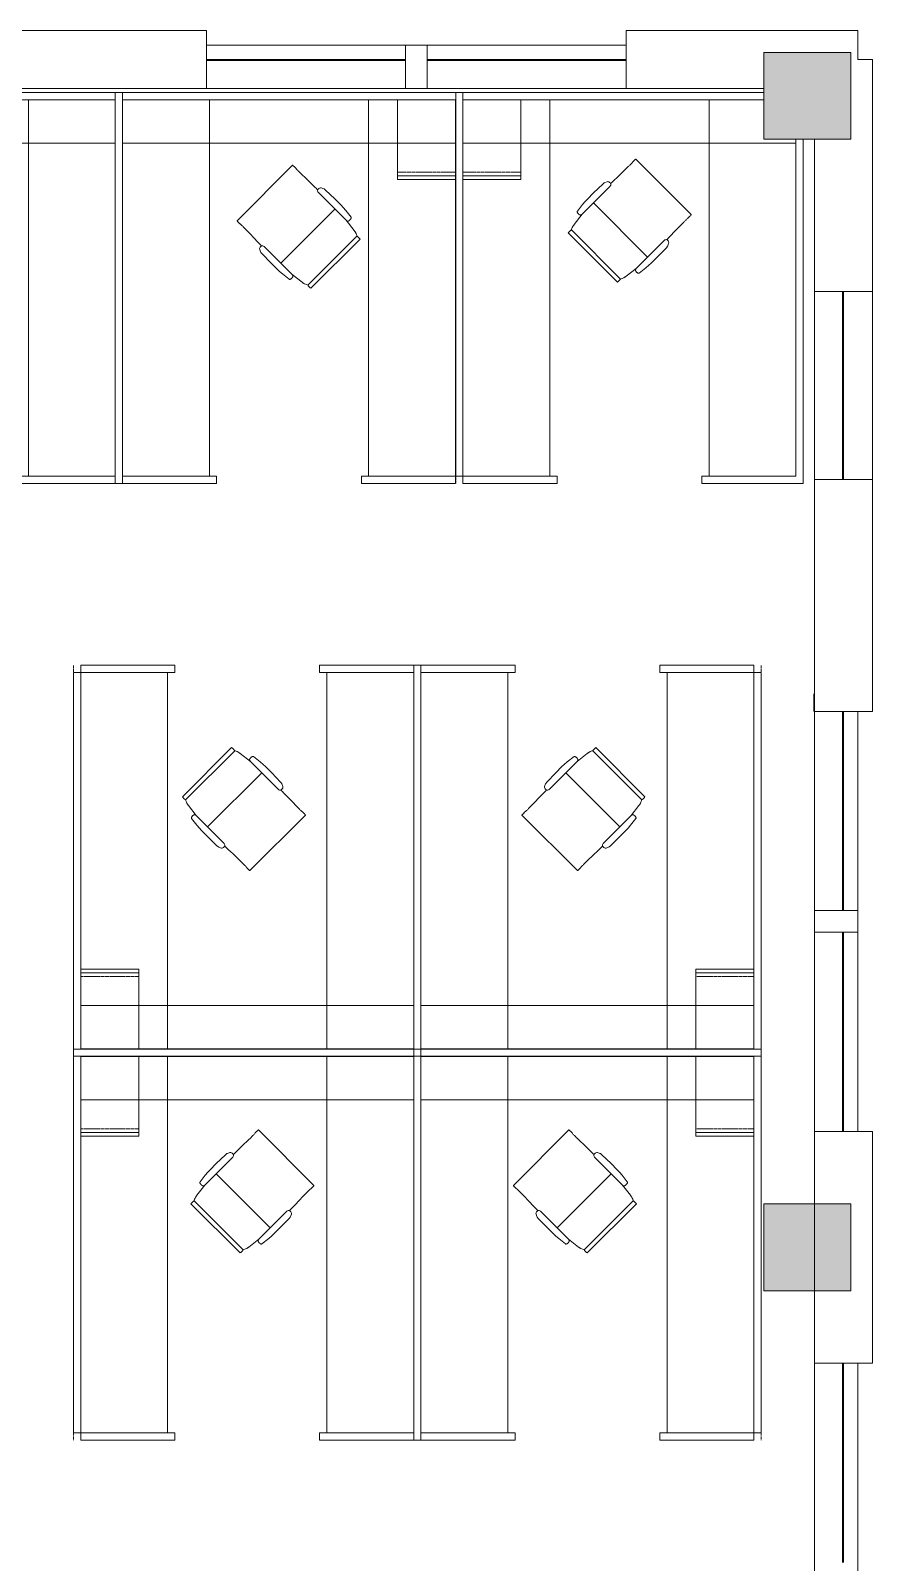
# Model space of a CAD drawing. Header units: inches. Extents: x 0 to 2535, y 0 to 2052.
# Drawn here: x 2294.4 to 2527, y 1628.5 to 2051.5 of the extents above; entities that cross this region are included whole.
import ezdxf

# ---------------------------------------------------------------- set-up
doc = ezdxf.new("R2010")
doc.units = ezdxf.units.IN
doc.header["$MEASUREMENT"] = 0
doc.linetypes.add('DASH 1_32_', pattern=[0.0625, 0.03125, -0.03125])
doc.linetypes.add('Dash 1_8_', pattern=[0.25, 0.125, -0.125])
for name, color, linetype, lineweight in [('_700_INTERIORS', 7, 'Continuous', 9), ('A-DETL', 90, 'Continuous', 9), ('B-CL', 7, 'Continuous', 9), ('CORE', 7, 'Continuous', 9), ('I-FURN', 30, 'Continuous', 9), ('S-COLS', 52, 'Continuous', 13), ('Victor Bldg - 7th Floor_LINK_dwg', 8, 'Continuous', 9), ('WINDOWS', 7, 'Continuous', 9)]:
    doc.layers.add(name, color=color, linetype=linetype, lineweight=lineweight)

# ---------------------------------------------------------------- blocks, each defined once
blk = doc.blocks.new('Concrete-Rectangular-Column - 24_ x 24_-6972613-Level 07  POWER _ SIGNAL')
at = {"layer": 'S-COLS', "lineweight": 9}
blk.add_hatch(color=7, dxfattribs=at).paths.add_polyline_path([(12, -12), (12, 12), (-12, 12), (-12, -12)], flags=0)
at = {"layer": 'S-COLS', "color": 8, "lineweight": 20}
for p, q in [((12, 12), (-12, 12)), ((-12, 12), (-12, -12)), ((12, -12), (12, 12)), ((-12, -12), (12, -12))]:
    blk.add_line(p, q, dxfattribs=at)
blk = doc.blocks.new('Victor Bldg - 7th Floor_LINK_dwg-6972240-Level 07  POWER _ SIGNAL')
at = {"layer": '_700_INTERIORS'}
blk.add_line((2510.81, 1863.5), (2510.81, 1868.38), dxfattribs=at)
at = {"layer": 'B-CL'}
blk.add_line((2521, 2021.5), (2497, 2021.5), dxfattribs=at)
at = {"layer": 'B-CL', "flags": 128}
blk.add_lwpolyline([(2521, 1703.5), (2497, 1703.5), (2497, 1727.5), (2521, 1727.5)], close=True, dxfattribs=at)
at = {"layer": 'CORE', "flags": 128}
for points in [[(2279, 2051.5), (2343, 2051.5), (2343, 2035.5), (2279, 2035.5)], [(2527, 1927.5), (2511, 1927.5), (2511, 1863.5), (2527, 1863.5)]]:
    blk.add_lwpolyline(points, close=True, dxfattribs=at)
for points in [[(2523, 2051.5), (2459, 2051.5), (2459, 2035.5), (2497, 2035.5)], [(2511, 2021.25), (2511, 1979.5), (2527, 1979.5), (2527, 2043.5), (2523, 2043.5), (2523, 2051.5), (2469, 2051.5)], [(2497, 2021.5), (2497, 2045.5), (2521, 2045.5), (2521, 2021.5)], [(2511, 1727.5), (2511, 1747.5), (2527, 1747.5), (2527, 1683.5), (2511, 1683.5), (2511, 1703.5)]]:
    blk.add_lwpolyline(points, dxfattribs=at)
at = {"layer": 'WINDOWS'}
for p, q in [((2459, 2047.5), (2343, 2047.5)), ((2398, 2043.5), (2343, 2043.5)), ((2398, 2043.25), (2343, 2043.25)), ((2459, 2043.5), (2404, 2043.5)), ((2459, 2043.25), (2404, 2043.25)), ((2459, 2035.5), (2343, 2035.5)), ((2511, 1979.5), (2511, 1927.5)), ((2518.75, 1979.5), (2518.75, 1927.5)), ((2519, 1979.5), (2519, 1927.5)), ((2527, 1979.5), (2527, 1927.5)), ((2511, 1747.5), (2511, 1863.5)), ((2518.75, 1808.5), (2518.75, 1863.5)), ((2519, 1808.5), (2519, 1863.5)), ((2523, 1747.5), (2523, 1863.5)), ((2518.75, 1747.5), (2518.75, 1802.5)), ((2519, 1747.5), (2519, 1802.5)), ((2511, 1567.5), (2511, 1683.5)), ((2518.75, 1628.5), (2518.75, 1683.5)), ((2519, 1628.5), (2519, 1683.5)), ((2523, 1567.5), (2523, 1683.5))]:
    blk.add_line(p, q, dxfattribs=at)
at = {"layer": 'WINDOWS', "flags": 128}
for points in [[(2398, 2035.5), (2398, 2047.5), (2404, 2047.5), (2404, 2035.5)], [(2511, 1808.5), (2523, 1808.5), (2523, 1802.5), (2511, 1802.5)]]:
    blk.add_lwpolyline(points, close=True, dxfattribs=at)
blk = doc.blocks.new('F - FRONT-BACK WKSTA - 8 x 9-V26-Level 07  POWER _ SIGNAL')
at = {"layer": 'I-FURN'}
for p, q in [((96, 108), (0, 108)), ((0, 108), (0, 0)), ((0, 106), (0, 108)), ((0, 108), (2, 108)), ((0, 94), (0, 106)), ((2, 108), (94.05, 108)), ((26, 106), (2, 106)), ((2, 106), (2, 2)), ((2, 2), (2, 106)), ((2, 106), (26, 106)), ((2, 2), (2, 106)), ((2, 106), (94, 106)), ((26, 106), (2, 106)), ((2, 106), (2, 94)), ((26, 106), (2, 106)), ((2, 106), (2, 94)), ((2, 94), (2, 106)), ((2, 106), (26, 106)), ((26, 2), (26, 106)), ((26, 106), (26, 2)), ((70, 106), (26, 106)), ((70, 106), (26, 106)), ((26, 106), (70, 106)), ((70, 106), (70, 2)), ((94, 106), (70, 106)), ((70, 106), (94, 106)), ((70, 2), (70, 106)), ((78, 106), (70, 106)), ((94, 106), (70, 106)), ((70, 106), (94, 106)), ((94, 106), (78, 106)), ((78, 106), (78, 94)), ((78, 94), (78, 106)), ((78, 106), (94, 106)), ((94, 106), (78, 106)), ((94, 94), (94, 106)), ((94, 106), (94, 94)), ((94, 2), (94, 106)), ((94, 106), (94, 2)), ((94, 106), (94, 2)), ((94, 94), (94, 106)), ((94, 94), (94, 106)), ((94, 106), (94, 94)), ((94.05, 108), (96, 108)), ((96, 2), (96, 108)), ((96, 107.96), (96, 2)), ((0, 2), (0, 94)), ((2, 94), (2, 2)), ((2, 94), (26, 94)), ((26, 94), (2, 94)), ((26, 94), (70, 94)), ((70, 94), (26, 94)), ((70, 94), (94, 94)), ((94, 94), (70, 94)), ((78, 94), (78, 84)), ((78, 85), (78, 94)), ((94, 84), (94, 94)), ((94, 94), (94, 85)), ((94, 85), (94, 94)), ((94, 85), (78, 85)), ((94, 85), (78, 85)), ((78, 85), (78, 84)), ((94, 85), (78, 85)), ((78, 85), (94, 85)), ((78, 85), (78, 84)), ((78, 85), (78, 84)), ((94, 85), (78, 85)), ((78, 85), (94, 85)), ((78, 85), (78, 84)), ((78, 85), (78, 84)), ((94, 85), (78, 85)), ((78, 85), (94, 85)), ((78, 85), (78, 84)), ((78, 85), (78, 84)), ((94, 84), (94, 85)), ((94, 84), (94, 85)), ((94, 85), (94, 84)), ((94, 84), (94, 85)), ((94, 85), (94, 84)), ((94, 84), (94, 85)), ((94, 85), (94, 84)), ((94, 84), (94, 85)), ((78, 84), (94, 84)), ((78, 84), (94, 84)), ((78, 84), (94, 84)), ((78, 84), (94, 84)), ((78, 84), (94, 84)), ((78, 84), (94, 84)), ((78, 84), (94, 84)), ((78, 84), (94, 84)), ((94, 84), (78, 84)), ((78, 84), (94, 84)), ((94, 84), (78, 84)), ((78, 84), (94, 84)), ((94, 84), (78, 84)), ((78, 84), (94, 84)), ((94, 2), (94, 84)), ((0, 0), (0, 2)), ((0, 0), (28, 0)), ((2, 0), (0, 0)), ((2, 2), (26, 2)), ((26, 2), (2, 2)), ((28, 2), (2, 2)), ((2, 2), (26, 2)), ((28, 0), (2, 0)), ((26, 2), (28, 2)), ((28, 0), (28, 2)), ((28, 2), (28, 0)), ((94, 2), (68, 2)), ((68, 2), (68, 0)), ((68, 0), (68, 2)), ((68, 2), (70, 2)), ((68, 0), (94, 0)), ((94, 0), (68, 0)), ((70, 2), (94, 2)), ((70, 2), (94, 2)), ((94, 2), (70, 2)), ((94, 0), (94, 2)), ((94, 2), (94, 0)), ((94, 2), (96, 2)), ((94.05, 2), (94, 2)), ((96, 2), (94.05, 2))]:
    blk.add_line(p, q, dxfattribs=at)
at = {"layer": 'I-FURN', "linetype": 'Dash 1_8_'}
for p, q in [((96, 2), (96, 107.96)), ((96, 0), (96, 2))]:
    blk.add_line(p, q, dxfattribs=at)
at = {"layer": 'I-FURN', "linetype": 'DASH 1_32_'}
blk.add_line((78, 86), (94, 86), dxfattribs=at)
blk = doc.blocks.new('HermanMiller_Collection_Eames_AluminumGroup_LoungeChairSwivel - Arms Swivel Base-7459861-Level 07  POWER _ SIGNAL')
at = {"layer": 'I-FURN'}
for p, q in [((-12.96, -9.61), (-12.96, 9.61)), ((-11.95, 9.63), (-11.95, 9.59)), ((-11.95, 9.59), (-11.76, 9.6)), ((-11.76, -9.6), (-11.76, 9.6)), ((-10.12, 10.12), (-6.61, 10.58)), ((-6.94, 12.09), (-4.59, 12.38)), ((-6.61, 10.58), (-6.94, 10.64)), ((-6.61, 10.58), (4.33, 10.58)), ((-4.59, 12.38), (-3.51, 12.46)), ((-3.51, 12.46), (-2.64, 12.49)), ((-2.64, 12.49), (-0.18, 12.49)), ((-2.19, 10.58), (-2.19, -10.58)), ((-0.18, 12.49), (3.32, 12.43)), ((3.32, 12.43), (3.84, 12.38)), ((3.84, 12.38), (3.99, 12.34)), ((3.99, 12.34), (4.64, 12.01)), ((4.64, 12.01), (4.83, 11.89)), ((13.22, 10.83), (13.22, 10.86)), ((14.64, 10.85), (14.64, -10.85)), ((-11.95, -9.59), (-11.95, -9.63)), ((-11.76, -9.6), (-11.95, -9.59)), ((-6.61, -10.58), (-10.12, -10.12)), ((-6.94, -10.64), (-6.61, -10.58)), ((-4.59, -12.38), (-6.94, -12.09)), ((-6.61, -10.58), (4.33, -10.58)), ((-3.51, -12.46), (-4.59, -12.38)), ((-2.64, -12.49), (-3.51, -12.46)), ((-0.18, -12.49), (-2.64, -12.49)), ((3.32, -12.43), (-0.18, -12.49)), ((3.84, -12.38), (3.32, -12.43)), ((3.99, -12.34), (3.84, -12.38)), ((4.64, -12.01), (3.99, -12.34)), ((4.83, -11.89), (4.64, -12.01)), ((13.22, -10.86), (13.22, -10.83))]:
    blk.add_line(p, q, dxfattribs=at)
at = {"layer": 'I-FURN', "flags": 128}
for points in [[(4.94, 10.96), (5.23, 10.95), (5.52, 10.95)], [(5.52, -10.95), (5.23, -10.95), (4.94, -10.96)]]:
    blk.add_lwpolyline(points, dxfattribs=at)
at = {"layer": 'I-FURN'}
for centre, radius, start, end in [((-12.38, 5.3), 4.35, 84.2936, 97.7064), ((4.33, 11.27), 0.69, 270, 332.7502), ((3.68, 11.28), 1.3, 345.8347, 28.1255), ((-12.38, -5.3), 4.35, 262.2936, 275.7064), ((4.33, -11.27), 0.69, 27.2498, 90), ((3.68, -11.28), 1.3, 331.8745, 14.1653)]:
    blk.add_arc(centre, radius, start, end, dxfattribs=at)
for points in [[(-11.76, 9.6), (-11.64, 9.67), (-11.37, 9.8), (-11.02, 9.92), (-10.83, 9.99)], [(-10.83, 9.99), (-10.79, 10), (-10.71, 10.02), (-10.55, 10.06), (-10.35, 10.09), (-10.2, 10.11), (-10.12, 10.12)], [(5.52, 10.95), (6.54, 10.92), (8.59, 10.89), (10.68, 10.85), (11.73, 10.84)], [(11.73, 10.84), (11.97, 10.84), (12.47, 10.83), (12.96, 10.83), (13.22, 10.83)], [(-10.83, -9.99), (-11.02, -9.92), (-11.37, -9.8), (-11.64, -9.67), (-11.76, -9.6)], [(-10.12, -10.12), (-10.2, -10.11), (-10.35, -10.09), (-10.55, -10.06), (-10.71, -10.02), (-10.79, -10), (-10.83, -9.99)], [(11.73, -10.84), (10.68, -10.85), (8.59, -10.89), (6.54, -10.92), (5.52, -10.95)], [(13.22, -10.83), (12.96, -10.83), (12.47, -10.83), (11.97, -10.84), (11.73, -10.84)]]:
    blk.add_open_spline(points, degree=3, dxfattribs=at)
for points, knots in [([(-6.94, 10.64), (-6.95, 10.65), (-6.96, 10.65), (-6.99, 10.65), (-7, 10.66), (-7.02, 10.67), (-7.03, 10.68), (-7.05, 10.69), (-7.06, 10.7), (-7.07, 10.71), (-7.08, 10.72), (-7.09, 10.73), (-7.1, 10.74), (-7.11, 10.76), (-7.11, 10.77), (-7.12, 10.78), (-7.13, 10.8), (-7.14, 10.81), (-7.15, 10.83), (-7.16, 10.85), (-7.17, 10.87), (-7.18, 10.9), (-7.2, 10.95), (-7.22, 11.02), (-7.24, 11.11), (-7.25, 11.23), (-7.26, 11.37), (-7.25, 11.52), (-7.23, 11.66), (-7.21, 11.77), (-7.18, 11.85), (-7.16, 11.9), (-7.15, 11.92), (-7.14, 11.94), (-7.13, 11.96), (-7.12, 11.97), (-7.11, 11.98), (-7.1, 12), (-7.09, 12.01), (-7.08, 12.02), (-7.07, 12.03), (-7.06, 12.04), (-7.05, 12.04), (-7.05, 12.05), (-7.03, 12.06), (-7.02, 12.07), (-7, 12.08), (-6.99, 12.08), (-6.97, 12.09), (-6.95, 12.09), (-6.94, 12.09)], [-1, -1, -1, -1, -0.984375, -0.96875, -0.957031, -0.953125, -0.9375, -0.921875, -0.917969, -0.914062, -0.90625, -0.890625, -0.882812, -0.875, -0.867188, -0.859375, -0.84375, -0.835938, -0.828125, -0.8125, -0.796875, -0.78125, -0.75, -0.708333, -0.666667, -0.583333, -0.5, -0.416667, -0.333333, -0.25, -0.208333, -0.1875, -0.166667, -0.15625, -0.145833, -0.135417, -0.125, -0.114583, -0.104167, -0.09375, -0.088542, -0.083333, -0.078125, -0.072917, -0.0625, -0.052083, -0.041667, -0.03125, -0.020833, 0, 0, 0, 0]), ([(13.22, 10.86), (13.22, 10.87), (13.22, 10.87), (13.23, 10.87), (13.25, 10.88), (13.27, 10.88), (13.29, 10.88), (13.32, 10.88), (13.34, 10.88)], [-1, -1, -1, -1, -0.75, -0.625, -0.5, -0.375, -0.25, 0, 0, 0, 0]), ([(13.34, 10.88), (13.4, 10.89), (13.61, 10.9), (13.97, 10.9), (14.25, 10.89), (14.38, 10.89), (14.47, 10.88), (14.54, 10.87), (14.6, 10.87), (14.63, 10.86), (14.64, 10.85), (14.64, 10.85)], [-1, -1, -1, -1, -0.857143, -0.571429, -0.428571, -0.357143, -0.285714, -0.214286, -0.142857, -0.071429, 0, 0, 0, 0]), ([(-6.94, -12.09), (-6.95, -12.09), (-6.96, -12.09), (-6.99, -12.08), (-7, -12.08), (-7.02, -12.07), (-7.03, -12.06), (-7.05, -12.05), (-7.06, -12.04), (-7.07, -12.03), (-7.08, -12.02), (-7.09, -12.01), (-7.1, -12), (-7.11, -11.98), (-7.12, -11.97), (-7.12, -11.96), (-7.13, -11.94), (-7.14, -11.93), (-7.15, -11.91), (-7.16, -11.89), (-7.17, -11.87), (-7.18, -11.84), (-7.21, -11.77), (-7.23, -11.66), (-7.26, -11.47), (-7.26, -11.28), (-7.24, -11.11), (-7.22, -11.02), (-7.2, -10.95), (-7.18, -10.89), (-7.16, -10.85), (-7.15, -10.82), (-7.13, -10.8), (-7.13, -10.78), (-7.12, -10.77), (-7.11, -10.76), (-7.1, -10.74), (-7.08, -10.73), (-7.08, -10.72), (-7.07, -10.71), (-7.06, -10.7), (-7.05, -10.69), (-7.05, -10.69), (-7.03, -10.68), (-7.02, -10.67), (-7, -10.66), (-6.99, -10.65), (-6.97, -10.65), (-6.95, -10.65), (-6.94, -10.64)], [-1, -1, -1, -1, -0.984375, -0.96875, -0.957031, -0.953125, -0.9375, -0.921875, -0.917969, -0.914062, -0.90625, -0.890625, -0.882812, -0.875, -0.867188, -0.859375, -0.84375, -0.835938, -0.828125, -0.8125, -0.796875, -0.78125, -0.75, -0.666667, -0.583333, -0.416667, -0.333333, -0.291667, -0.25, -0.208333, -0.1875, -0.166667, -0.15625, -0.145833, -0.135417, -0.125, -0.114583, -0.104167, -0.09375, -0.088542, -0.083333, -0.078125, -0.072917, -0.0625, -0.052083, -0.041667, -0.03125, -0.020833, 0, 0, 0, 0]), ([(13.34, -10.88), (13.32, -10.88), (13.29, -10.88), (13.27, -10.88), (13.25, -10.88), (13.23, -10.87), (13.22, -10.87), (13.22, -10.87), (13.22, -10.86)], [-1, -1, -1, -1, -0.75, -0.625, -0.5, -0.375, -0.25, 0, 0, 0, 0]), ([(14.64, -10.85), (14.64, -10.86), (14.62, -10.86), (14.52, -10.88), (14.27, -10.9), (13.87, -10.9), (13.54, -10.9), (13.4, -10.89), (13.34, -10.88)], [-1, -1, -1, -1, -0.892857, -0.785714, -0.571429, -0.285714, -0.142857, 0, 0, 0, 0])]:
    blk.add_open_spline(points, degree=3, knots=knots, dxfattribs=at)
blk = doc.blocks.new('F - FRONT-BACK WKSTA - 8 x 9-V27-Level 07  POWER _ SIGNAL')
at = {"layer": 'I-FURN'}
for p, q in [((28, 0), (0, 0)), ((0, 0), (0, -108)), ((0, 0), (2, 0)), ((0, -2), (0, 0)), ((2, 0), (28, 0)), ((28, -2), (28, 0)), ((28, 0), (28, -2)), ((94, 0), (68, 0)), ((68, 0), (94, 0)), ((94, -2), (94, 0)), ((94, 0), (94, -2)), ((0, -94), (0, -2)), ((26, -2), (2, -2)), ((2, -2), (2, -106)), ((2, -106), (2, -2)), ((2, -2), (26, -2)), ((2, -106), (2, -2)), ((2, -2), (28, -2)), ((26, -2), (2, -2)), ((2, -2), (2, -94)), ((26, -106), (26, -2)), ((26, -2), (26, -106)), ((28, -2), (26, -2)), ((68, 0), (68, -2)), ((68, -2), (68, 0)), ((68, -2), (94, -2)), ((70, -2), (68, -2)), ((94, -2), (70, -2)), ((94, -2), (70, -2)), ((70, -2), (70, -106)), ((70, -106), (70, -2)), ((70, -2), (94, -2)), ((94, -106), (94, -2)), ((94, -2), (94, -106)), ((96, -2), (94, -2)), ((94, -2), (94, -106)), ((94, -84), (94, -2)), ((94, -2), (96, -2)), ((96, -108), (96, -2)), ((96, -2), (96, -108)), ((78, -84), (94, -84)), ((78, -84), (94, -84)), ((78, -84), (94, -84)), ((78, -84), (94, -84)), ((78, -84), (94, -84)), ((78, -84), (94, -84)), ((78, -84), (78, -94)), ((94, -84), (78, -84)), ((94, -84), (78, -84)), ((78, -84), (78, -85)), ((94, -84), (78, -84)), ((78, -84), (94, -84)), ((78, -84), (78, -85)), ((78, -84), (78, -85)), ((94, -84), (78, -84)), ((78, -84), (94, -84)), ((78, -84), (78, -85)), ((78, -84), (78, -85)), ((94, -84), (78, -84)), ((78, -84), (94, -84)), ((78, -84), (78, -85)), ((78, -84), (78, -85)), ((94, -94), (94, -84)), ((94, -85), (94, -84)), ((94, -85), (94, -84)), ((94, -84), (94, -85)), ((94, -85), (94, -84)), ((94, -84), (94, -85)), ((94, -85), (94, -84)), ((94, -84), (94, -85)), ((94, -85), (94, -84)), ((78, -85), (94, -85)), ((78, -94), (78, -85)), ((78, -85), (94, -85)), ((94, -85), (78, -85)), ((78, -85), (94, -85)), ((94, -85), (78, -85)), ((78, -85), (94, -85)), ((94, -85), (78, -85)), ((78, -85), (94, -85)), ((94, -85), (94, -94)), ((94, -94), (94, -85)), ((0, -106), (0, -94)), ((2, -94), (2, -106)), ((26, -94), (2, -94)), ((2, -94), (2, -106)), ((2, -106), (2, -94)), ((2, -94), (26, -94)), ((70, -94), (26, -94)), ((26, -94), (70, -94)), ((94, -94), (70, -94)), ((70, -94), (94, -94)), ((78, -94), (78, -106)), ((78, -106), (78, -94)), ((94, -106), (94, -94)), ((94, -94), (94, -106)), ((94, -106), (94, -94)), ((94, -106), (94, -94)), ((94, -94), (94, -106)), ((0, -108), (0, -106)), ((0, -108), (96, -108)), ((2, -108), (0, -108)), ((2, -106), (26, -106)), ((26, -106), (2, -106)), ((94, -106), (2, -106)), ((2, -106), (26, -106)), ((2, -106), (26, -106)), ((26, -106), (2, -106)), ((96, -108), (2, -108)), ((26, -106), (70, -106)), ((26, -106), (70, -106)), ((70, -106), (26, -106)), ((70, -106), (94, -106)), ((94, -106), (70, -106)), ((70, -106), (78, -106)), ((70, -106), (94, -106)), ((94, -106), (70, -106)), ((78, -106), (94, -106)), ((94, -106), (78, -106)), ((78, -106), (94, -106))]:
    blk.add_line(p, q, dxfattribs=at)
at = {"layer": 'I-FURN', "linetype": 'Dash 1_8_'}
for p, q in [((96, 0), (96, -2)), ((96, -2), (96, -108))]:
    blk.add_line(p, q, dxfattribs=at)
at = {"layer": 'I-FURN', "linetype": 'DASH 1_32_'}
blk.add_line((78, -86), (94, -86), dxfattribs=at)
blk = doc.blocks.new('F - FRONT-BACK WKSTA - 8 x 9-V28-Level 07  POWER _ SIGNAL')
at = {"layer": 'I-FURN'}
for p, q in [((28, 0), (0, 0)), ((0, 0), (0, -95.08)), ((0, 0), (28, 0)), ((0, -95.08), (0, 0)), ((28, -2), (28, 0)), ((28, 0), (28, -2)), ((94, 0), (68, 0)), ((68, 0), (94, 0)), ((94, -2), (94, 0)), ((94, 0), (94, -2)), ((26, -2), (2, -2)), ((2, -2), (2, -95.08)), ((2, -95.08), (2, -2)), ((2, -2), (26, -2)), ((2, -95.08), (2, -2)), ((2, -2), (28, -2)), ((26, -2), (2, -2)), ((2, -2), (2, -94)), ((26, -106), (26, -2)), ((26, -2), (26, -106)), ((28, -2), (26, -2)), ((68, 0), (68, -2)), ((68, -2), (68, 0)), ((68, -2), (94, -2)), ((70, -2), (68, -2)), ((94, -2), (70, -2)), ((94, -2), (70, -2)), ((70, -2), (70, -106)), ((70, -106), (70, -2)), ((70, -2), (94, -2)), ((94, -106), (94, -2)), ((94, -2), (94, -106)), ((96, -2), (94, -2)), ((94, -2), (94, -106)), ((94, -84), (94, -2)), ((94, -2), (94.05, -2)), ((94.05, -2), (96, -2)), ((96, -108), (96, -2)), ((96, -2), (96, -107.96)), ((78, -84), (94, -84)), ((78, -84), (94, -84)), ((78, -84), (94, -84)), ((78, -84), (94, -84)), ((78, -84), (94, -84)), ((78, -84), (94, -84)), ((78, -84), (78, -94)), ((94, -84), (78, -84)), ((94, -84), (78, -84)), ((78, -84), (78, -85)), ((94, -84), (78, -84)), ((78, -84), (94, -84)), ((78, -84), (78, -85)), ((78, -84), (78, -85)), ((94, -84), (78, -84)), ((78, -84), (94, -84)), ((78, -84), (78, -85)), ((78, -84), (78, -85)), ((94, -84), (78, -84)), ((78, -84), (94, -84)), ((78, -84), (78, -85)), ((78, -84), (78, -85)), ((94, -94), (94, -84)), ((94, -85), (94, -84)), ((94, -85), (94, -84)), ((94, -84), (94, -85)), ((94, -85), (94, -84)), ((94, -84), (94, -85)), ((94, -85), (94, -84)), ((94, -84), (94, -85)), ((94, -85), (94, -84)), ((78, -85), (94, -85)), ((78, -94), (78, -85)), ((78, -85), (94, -85)), ((94, -85), (78, -85)), ((78, -85), (94, -85)), ((94, -85), (78, -85)), ((78, -85), (94, -85)), ((94, -85), (78, -85)), ((78, -85), (94, -85)), ((94, -85), (94, -94)), ((94, -94), (94, -85)), ((2, -94), (2, -95.08)), ((26, -94), (2, -94)), ((2, -94), (2, -95.08)), ((2, -95.08), (2, -94)), ((2, -94), (26, -94)), ((70, -94), (26, -94)), ((26, -94), (70, -94)), ((94, -94), (70, -94)), ((70, -94), (94, -94)), ((78, -94), (78, -106)), ((78, -106), (78, -94)), ((94, -106), (94, -94)), ((94, -94), (94, -106)), ((94, -106), (94, -94)), ((94, -106), (94, -94)), ((94, -94), (94, -106)), ((10.86, -106), (26, -106)), ((26, -106), (10.86, -106)), ((94, -106), (10.86, -106)), ((10.86, -106), (26, -106)), ((10.86, -106), (26, -106)), ((26, -106), (10.86, -106)), ((10.86, -108), (96, -108)), ((94.05, -108), (10.86, -108)), ((26, -106), (70, -106)), ((26, -106), (70, -106)), ((70, -106), (26, -106)), ((70, -106), (94, -106)), ((94, -106), (70, -106)), ((70, -106), (78, -106)), ((70, -106), (94, -106)), ((94, -106), (70, -106)), ((78, -106), (94, -106)), ((94, -106), (78, -106)), ((78, -106), (94, -106)), ((96, -108), (94.05, -108))]:
    blk.add_line(p, q, dxfattribs=at)
at = {"layer": 'I-FURN', "linetype": 'Dash 1_8_'}
for p, q in [((96, 0), (96, -2)), ((96, -2), (96, -107.96))]:
    blk.add_line(p, q, dxfattribs=at)
at = {"layer": 'I-FURN', "linetype": 'DASH 1_32_'}
blk.add_line((78, -86), (94, -86), dxfattribs=at)
blk = doc.blocks.new('HermanMiller_Collection_Eames_AluminumGroup_LoungeChairSwivel - Arms Swivel Base-7439117-Level 07  POWER _ SIGNAL')
at = {"layer": 'I-FURN'}
for p, q in [((-12.96, 9.61), (-12.96, -9.61)), ((-11.95, 9.59), (-11.95, 9.63)), ((-11.76, 9.6), (-11.95, 9.59)), ((-11.76, 9.6), (-11.76, -9.6)), ((-6.61, 10.58), (-10.12, 10.12)), ((-4.59, 12.38), (-6.94, 12.09)), ((-6.94, 10.64), (-6.61, 10.58)), ((-6.61, 10.58), (4.33, 10.58)), ((-3.51, 12.46), (-4.59, 12.38)), ((-2.64, 12.49), (-3.51, 12.46)), ((-0.18, 12.49), (-2.64, 12.49)), ((-2.19, -10.58), (-2.19, 10.58)), ((3.32, 12.43), (-0.18, 12.49)), ((3.84, 12.38), (3.32, 12.43)), ((3.99, 12.34), (3.84, 12.38)), ((4.64, 12.01), (3.99, 12.34)), ((4.83, 11.89), (4.64, 12.01)), ((13.22, 10.86), (13.22, 10.83)), ((14.64, -10.85), (14.64, 10.85)), ((-11.95, -9.63), (-11.95, -9.59)), ((-11.95, -9.59), (-11.76, -9.6)), ((-10.12, -10.12), (-6.61, -10.58)), ((-6.61, -10.58), (-6.94, -10.64)), ((-6.94, -12.09), (-4.59, -12.38)), ((-6.61, -10.58), (4.33, -10.58)), ((-4.59, -12.38), (-3.51, -12.46)), ((-3.51, -12.46), (-2.64, -12.49)), ((-2.64, -12.49), (-0.18, -12.49)), ((-0.18, -12.49), (3.32, -12.43)), ((3.32, -12.43), (3.84, -12.38)), ((3.84, -12.38), (3.99, -12.34)), ((3.99, -12.34), (4.64, -12.01)), ((4.64, -12.01), (4.83, -11.89)), ((13.22, -10.83), (13.22, -10.86))]:
    blk.add_line(p, q, dxfattribs=at)
at = {"layer": 'I-FURN', "flags": 128}
for points in [[(5.52, 10.95), (5.23, 10.95), (4.94, 10.96)], [(4.94, -10.96), (5.23, -10.95), (5.52, -10.95)]]:
    blk.add_lwpolyline(points, dxfattribs=at)
at = {"layer": 'I-FURN'}
for centre, radius, start, end in [((-12.38, 5.3), 4.35, 84.2936, 97.7064), ((4.33, 11.27), 0.69, 270, 332.7502), ((3.68, 11.28), 1.3, 345.8347, 28.1255), ((-12.38, -5.3), 4.35, 262.2936, 275.7064), ((4.33, -11.27), 0.69, 27.2498, 90), ((3.68, -11.28), 1.3, 331.8745, 14.1653)]:
    blk.add_arc(centre, radius, start, end, dxfattribs=at)
for points in [[(-10.83, 9.99), (-11.02, 9.92), (-11.37, 9.8), (-11.64, 9.67), (-11.76, 9.6)], [(-10.12, 10.12), (-10.2, 10.11), (-10.35, 10.09), (-10.55, 10.06), (-10.71, 10.02), (-10.79, 10), (-10.83, 9.99)], [(11.73, 10.84), (10.68, 10.85), (8.59, 10.89), (6.54, 10.92), (5.52, 10.95)], [(13.22, 10.83), (12.96, 10.83), (12.47, 10.83), (11.97, 10.84), (11.73, 10.84)], [(-11.76, -9.6), (-11.64, -9.67), (-11.37, -9.8), (-11.02, -9.92), (-10.83, -9.99)], [(-10.83, -9.99), (-10.79, -10), (-10.71, -10.02), (-10.55, -10.06), (-10.35, -10.09), (-10.2, -10.11), (-10.12, -10.12)], [(5.52, -10.95), (6.54, -10.92), (8.59, -10.89), (10.68, -10.85), (11.73, -10.84)], [(11.73, -10.84), (11.97, -10.84), (12.47, -10.83), (12.96, -10.83), (13.22, -10.83)]]:
    blk.add_open_spline(points, degree=3, dxfattribs=at)
for points, knots in [([(-6.94, 12.09), (-6.95, 12.09), (-6.97, 12.09), (-6.99, 12.08), (-7, 12.08), (-7.02, 12.07), (-7.03, 12.06), (-7.05, 12.05), (-7.05, 12.04), (-7.06, 12.04), (-7.07, 12.03), (-7.08, 12.02), (-7.09, 12.01), (-7.1, 12), (-7.11, 11.98), (-7.12, 11.97), (-7.13, 11.96), (-7.14, 11.94), (-7.15, 11.92), (-7.16, 11.9), (-7.18, 11.85), (-7.21, 11.77), (-7.23, 11.66), (-7.25, 11.52), (-7.26, 11.37), (-7.25, 11.23), (-7.24, 11.11), (-7.22, 11.02), (-7.2, 10.95), (-7.18, 10.9), (-7.17, 10.87), (-7.16, 10.85), (-7.15, 10.83), (-7.14, 10.81), (-7.13, 10.8), (-7.12, 10.78), (-7.11, 10.77), (-7.11, 10.76), (-7.1, 10.74), (-7.09, 10.73), (-7.08, 10.72), (-7.07, 10.71), (-7.06, 10.7), (-7.05, 10.69), (-7.03, 10.68), (-7.02, 10.67), (-7, 10.66), (-6.99, 10.65), (-6.96, 10.65), (-6.95, 10.65), (-6.94, 10.64)], [0, 0, 0, 0, 0.020833, 0.03125, 0.041667, 0.052083, 0.0625, 0.072917, 0.078125, 0.083333, 0.088542, 0.09375, 0.104167, 0.114583, 0.125, 0.135417, 0.145833, 0.15625, 0.166667, 0.1875, 0.208333, 0.25, 0.333333, 0.416667, 0.5, 0.583333, 0.666667, 0.708333, 0.75, 0.78125, 0.796875, 0.8125, 0.828125, 0.835938, 0.84375, 0.859375, 0.867188, 0.875, 0.882812, 0.890625, 0.90625, 0.914062, 0.917969, 0.921875, 0.9375, 0.953125, 0.957031, 0.96875, 0.984375, 1, 1, 1, 1]), ([(13.34, 10.88), (13.32, 10.88), (13.29, 10.88), (13.27, 10.88), (13.25, 10.88), (13.23, 10.87), (13.22, 10.87), (13.22, 10.87), (13.22, 10.86)], [0, 0, 0, 0, 0.25, 0.375, 0.5, 0.625, 0.75, 1, 1, 1, 1]), ([(14.64, 10.85), (14.64, 10.85), (14.63, 10.86), (14.6, 10.87), (14.54, 10.87), (14.47, 10.88), (14.38, 10.89), (14.25, 10.89), (13.97, 10.9), (13.61, 10.9), (13.4, 10.89), (13.34, 10.88)], [0, 0, 0, 0, 0.071429, 0.142857, 0.214286, 0.285714, 0.357143, 0.428571, 0.571429, 0.857143, 1, 1, 1, 1]), ([(-6.94, -10.64), (-6.95, -10.65), (-6.97, -10.65), (-6.99, -10.65), (-7, -10.66), (-7.02, -10.67), (-7.03, -10.68), (-7.05, -10.69), (-7.05, -10.69), (-7.06, -10.7), (-7.07, -10.71), (-7.08, -10.72), (-7.08, -10.73), (-7.1, -10.74), (-7.11, -10.76), (-7.12, -10.77), (-7.13, -10.78), (-7.13, -10.8), (-7.15, -10.82), (-7.16, -10.85), (-7.18, -10.89), (-7.2, -10.95), (-7.22, -11.02), (-7.24, -11.11), (-7.26, -11.28), (-7.26, -11.47), (-7.23, -11.66), (-7.21, -11.77), (-7.18, -11.84), (-7.17, -11.87), (-7.16, -11.89), (-7.15, -11.91), (-7.14, -11.93), (-7.13, -11.94), (-7.12, -11.96), (-7.12, -11.97), (-7.11, -11.98), (-7.1, -12), (-7.09, -12.01), (-7.08, -12.02), (-7.07, -12.03), (-7.06, -12.04), (-7.05, -12.05), (-7.03, -12.06), (-7.02, -12.07), (-7, -12.08), (-6.99, -12.08), (-6.96, -12.09), (-6.95, -12.09), (-6.94, -12.09)], [0, 0, 0, 0, 0.020833, 0.03125, 0.041667, 0.052083, 0.0625, 0.072917, 0.078125, 0.083333, 0.088542, 0.09375, 0.104167, 0.114583, 0.125, 0.135417, 0.145833, 0.15625, 0.166667, 0.1875, 0.208333, 0.25, 0.291667, 0.333333, 0.416667, 0.583333, 0.666667, 0.75, 0.78125, 0.796875, 0.8125, 0.828125, 0.835938, 0.84375, 0.859375, 0.867188, 0.875, 0.882812, 0.890625, 0.90625, 0.914062, 0.917969, 0.921875, 0.9375, 0.953125, 0.957031, 0.96875, 0.984375, 1, 1, 1, 1]), ([(13.22, -10.86), (13.22, -10.87), (13.22, -10.87), (13.23, -10.87), (13.25, -10.88), (13.27, -10.88), (13.29, -10.88), (13.32, -10.88), (13.34, -10.88)], [0, 0, 0, 0, 0.25, 0.375, 0.5, 0.625, 0.75, 1, 1, 1, 1]), ([(13.34, -10.88), (13.4, -10.89), (13.54, -10.9), (13.87, -10.9), (14.27, -10.9), (14.52, -10.88), (14.62, -10.86), (14.64, -10.86), (14.64, -10.85)], [0, 0, 0, 0, 0.142857, 0.285714, 0.571429, 0.785714, 0.892857, 1, 1, 1, 1])]:
    blk.add_open_spline(points, degree=3, knots=knots, dxfattribs=at)
blk = doc.blocks.new('F - FRONT-BACK WKSTA - 8 x 9-V29-Level 07  POWER _ SIGNAL')
at = {"layer": 'I-FURN'}
for p, q in [((28, 0), (0, 0)), ((0, 0), (0, -108)), ((0, 0), (2, 0)), ((0, -2), (0, 0)), ((2, 0), (28, 0)), ((28, -2), (28, 0)), ((28, 0), (28, -2)), ((94, 0), (68, 0)), ((68, 0), (94, 0)), ((94, -2), (94, 0)), ((94, 0), (94, -2)), ((0, -94), (0, -2)), ((26, -2), (2, -2)), ((2, -2), (2, -106)), ((2, -106), (2, -2)), ((2, -2), (26, -2)), ((2, -106), (2, -2)), ((2, -2), (28, -2)), ((26, -2), (2, -2)), ((2, -2), (2, -94)), ((26, -106), (26, -2)), ((26, -2), (26, -106)), ((28, -2), (26, -2)), ((68, 0), (68, -2)), ((68, -2), (68, 0)), ((68, -2), (94, -2)), ((70, -2), (68, -2)), ((94, -2), (70, -2)), ((94, -2), (70, -2)), ((70, -2), (70, -106)), ((70, -106), (70, -2)), ((70, -2), (94, -2)), ((94, -106), (94, -2)), ((94, -2), (94, -106)), ((96, -2), (94, -2)), ((94, -2), (94, -106)), ((94, -84), (94, -2)), ((94, -2), (96, -2)), ((96, -108), (96, -2)), ((96, -2), (96, -106.04)), ((78, -84), (94, -84)), ((78, -84), (94, -84)), ((78, -84), (94, -84)), ((78, -84), (94, -84)), ((78, -84), (94, -84)), ((78, -84), (94, -84)), ((78, -84), (78, -94)), ((94, -84), (78, -84)), ((94, -84), (78, -84)), ((78, -84), (78, -85)), ((94, -84), (78, -84)), ((78, -84), (94, -84)), ((78, -84), (78, -85)), ((78, -84), (78, -85)), ((94, -84), (78, -84)), ((78, -84), (94, -84)), ((78, -84), (78, -85)), ((78, -84), (78, -85)), ((94, -84), (78, -84)), ((78, -84), (94, -84)), ((78, -84), (78, -85)), ((78, -84), (78, -85)), ((94, -94), (94, -84)), ((94, -85), (94, -84)), ((94, -85), (94, -84)), ((94, -84), (94, -85)), ((94, -85), (94, -84)), ((94, -84), (94, -85)), ((94, -85), (94, -84)), ((94, -84), (94, -85)), ((94, -85), (94, -84)), ((78, -85), (94, -85)), ((78, -94), (78, -85)), ((78, -85), (94, -85)), ((94, -85), (78, -85)), ((78, -85), (94, -85)), ((94, -85), (78, -85)), ((78, -85), (94, -85)), ((94, -85), (78, -85)), ((78, -85), (94, -85)), ((94, -85), (94, -94)), ((94, -94), (94, -85)), ((0, -106), (0, -94)), ((2, -94), (2, -106)), ((26, -94), (2, -94)), ((2, -94), (2, -106)), ((2, -106), (2, -94)), ((2, -94), (26, -94)), ((70, -94), (26, -94)), ((26, -94), (70, -94)), ((94, -94), (70, -94)), ((70, -94), (94, -94)), ((78, -94), (78, -106)), ((78, -106), (78, -94)), ((94, -106), (94, -94)), ((94, -94), (94, -106)), ((94, -106), (94, -94)), ((94, -106), (94, -94)), ((94, -94), (94, -106)), ((0, -108), (0, -106.04)), ((0, -108), (96, -108)), ((1.96, -108), (0.08, -108)), ((2, -106), (26, -106)), ((26, -106), (2, -106)), ((94, -106), (2, -106)), ((2, -106), (26, -106)), ((2, -106), (26, -106)), ((26, -106), (2, -106)), ((96, -108), (2, -108)), ((26, -106), (70, -106)), ((26, -106), (70, -106)), ((70, -106), (26, -106)), ((70, -106), (94, -106)), ((94, -106), (70, -106)), ((70, -106), (78, -106)), ((70, -106), (94, -106)), ((94, -106), (70, -106)), ((78, -106), (94, -106)), ((94, -106), (78, -106)), ((78, -106), (94, -106)), ((96, -106.04), (96, -108))]:
    blk.add_line(p, q, dxfattribs=at)
at = {"layer": 'I-FURN', "linetype": 'Dash 1_8_'}
for p, q in [((96, 0), (96, -2)), ((96, -2), (96, -106.04)), ((96, -106.04), (96, -108))]:
    blk.add_line(p, q, dxfattribs=at)
at = {"layer": 'I-FURN', "linetype": 'DASH 1_32_'}
blk.add_line((78, -86), (94, -86), dxfattribs=at)
blk = doc.blocks.new('F - FRONT-BACK WKSTA - 8 x 9-V30-Level 07  POWER _ SIGNAL')
at = {"layer": 'I-FURN'}
for p, q in [((96, 108), (0, 108)), ((0, 108), (0, 0)), ((0, 106.04), (0, 108)), ((0, 94), (0, 106)), ((0.08, 108), (1.96, 108)), ((2, 108), (96, 108)), ((26, 106), (2, 106)), ((2, 106), (2, 2)), ((2, 2), (2, 106)), ((2, 106), (26, 106)), ((2, 2), (2, 106)), ((2, 106), (94, 106)), ((26, 106), (2, 106)), ((2, 106), (2, 94)), ((26, 106), (2, 106)), ((2, 106), (2, 94)), ((2, 94), (2, 106)), ((2, 106), (26, 106)), ((26, 2), (26, 106)), ((26, 106), (26, 2)), ((70, 106), (26, 106)), ((70, 106), (26, 106)), ((26, 106), (70, 106)), ((70, 106), (70, 2)), ((94, 106), (70, 106)), ((70, 106), (94, 106)), ((70, 2), (70, 106)), ((78, 106), (70, 106)), ((94, 106), (70, 106)), ((70, 106), (94, 106)), ((94, 106), (78, 106)), ((78, 106), (78, 94)), ((78, 94), (78, 106)), ((78, 106), (94, 106)), ((94, 106), (78, 106)), ((94, 94), (94, 106)), ((94, 106), (94, 94)), ((94, 2), (94, 106)), ((94, 106), (94, 2)), ((94, 106), (94, 2)), ((94, 94), (94, 106)), ((94, 94), (94, 106)), ((94, 106), (94, 94)), ((96, 2), (96, 108)), ((96, 108), (96, 106.04)), ((96, 106.04), (96, 2)), ((0, 2), (0, 94)), ((2, 94), (2, 2)), ((2, 94), (26, 94)), ((26, 94), (2, 94)), ((26, 94), (70, 94)), ((70, 94), (26, 94)), ((70, 94), (94, 94)), ((94, 94), (70, 94)), ((78, 94), (78, 84)), ((78, 85), (78, 94)), ((94, 84), (94, 94)), ((94, 94), (94, 85)), ((94, 85), (94, 94)), ((94, 85), (78, 85)), ((94, 85), (78, 85)), ((78, 85), (78, 84)), ((94, 85), (78, 85)), ((78, 85), (94, 85)), ((78, 85), (78, 84)), ((78, 85), (78, 84)), ((94, 85), (78, 85)), ((78, 85), (94, 85)), ((78, 85), (78, 84)), ((78, 85), (78, 84)), ((94, 85), (78, 85)), ((78, 85), (94, 85)), ((78, 85), (78, 84)), ((78, 85), (78, 84)), ((94, 84), (94, 85)), ((94, 84), (94, 85)), ((94, 85), (94, 84)), ((94, 84), (94, 85)), ((94, 85), (94, 84)), ((94, 84), (94, 85)), ((94, 85), (94, 84)), ((94, 84), (94, 85)), ((78, 84), (94, 84)), ((78, 84), (94, 84)), ((78, 84), (94, 84)), ((78, 84), (94, 84)), ((78, 84), (94, 84)), ((78, 84), (94, 84)), ((78, 84), (94, 84)), ((78, 84), (94, 84)), ((94, 84), (78, 84)), ((78, 84), (94, 84)), ((94, 84), (78, 84)), ((78, 84), (94, 84)), ((94, 84), (78, 84)), ((78, 84), (94, 84)), ((94, 2), (94, 84)), ((0, 0), (0, 2)), ((0, 0), (28, 0)), ((2, 0), (0, 0)), ((2, 2), (26, 2)), ((26, 2), (2, 2)), ((28, 2), (2, 2)), ((2, 2), (26, 2)), ((28, 0), (2, 0)), ((26, 2), (28, 2)), ((28, 0), (28, 2)), ((28, 2), (28, 0)), ((94, 2), (68, 2)), ((68, 2), (68, 0)), ((68, 0), (68, 2)), ((68, 2), (70, 2)), ((68, 0), (94, 0)), ((94, 0), (68, 0)), ((70, 2), (94, 2)), ((70, 2), (94, 2)), ((94, 2), (70, 2)), ((94, 0), (94, 2)), ((94, 2), (94, 0)), ((94, 2), (96, 2)), ((96, 2), (94, 2))]:
    blk.add_line(p, q, dxfattribs=at)
at = {"layer": 'I-FURN', "linetype": 'Dash 1_8_'}
for p, q in [((96, 106.04), (96, 108)), ((96, 2), (96, 106.04)), ((96, 0), (96, 2))]:
    blk.add_line(p, q, dxfattribs=at)
at = {"layer": 'I-FURN', "linetype": 'DASH 1_32_'}
blk.add_line((78, 86), (94, 86), dxfattribs=at)
blk = doc.blocks.new('F - FRONT-BACK WKSTA - 8 x 9-V31-Level 07  POWER _ SIGNAL')
at = {"layer": 'I-FURN'}
for p, q in [((96, 108), (0, 108)), ((0, 108), (0, 0)), ((0, 106.04), (0, 108)), ((0, 94), (0, 106)), ((0.04, 108), (1.92, 108)), ((2, 108), (96, 108)), ((26, 106), (2, 106)), ((2, 106), (2, 2)), ((2, 2), (2, 106)), ((2, 106), (26, 106)), ((2, 2), (2, 106)), ((2, 106), (94, 106)), ((26, 106), (2, 106)), ((2, 106), (2, 94)), ((26, 106), (2, 106)), ((2, 106), (2, 94)), ((2, 94), (2, 106)), ((2, 106), (26, 106)), ((26, 2), (26, 106)), ((26, 106), (26, 2)), ((70, 106), (26, 106)), ((70, 106), (26, 106)), ((26, 106), (70, 106)), ((70, 106), (70, 2)), ((94, 106), (70, 106)), ((70, 106), (94, 106)), ((70, 2), (70, 106)), ((78, 106), (70, 106)), ((94, 106), (70, 106)), ((70, 106), (94, 106)), ((94, 106), (78, 106)), ((78, 106), (78, 94)), ((78, 94), (78, 106)), ((78, 106), (94, 106)), ((94, 106), (78, 106)), ((94, 94), (94, 106)), ((94, 106), (94, 94)), ((94, 2), (94, 106)), ((94, 106), (94, 2)), ((94, 106), (94, 2)), ((94, 94), (94, 106)), ((94, 94), (94, 106)), ((94, 106), (94, 94)), ((96, 2), (96, 108)), ((96, 108), (96, 106.04)), ((96, 106.04), (96, 2)), ((0, 2), (0, 94)), ((2, 94), (2, 2)), ((2, 94), (26, 94)), ((26, 94), (2, 94)), ((26, 94), (70, 94)), ((70, 94), (26, 94)), ((70, 94), (94, 94)), ((94, 94), (70, 94)), ((78, 94), (78, 84)), ((78, 85), (78, 94)), ((94, 84), (94, 94)), ((94, 94), (94, 85)), ((94, 85), (94, 94)), ((94, 85), (78, 85)), ((94, 85), (78, 85)), ((78, 85), (78, 84)), ((94, 85), (78, 85)), ((78, 85), (94, 85)), ((78, 85), (78, 84)), ((78, 85), (78, 84)), ((94, 85), (78, 85)), ((78, 85), (94, 85)), ((78, 85), (78, 84)), ((78, 85), (78, 84)), ((94, 85), (78, 85)), ((78, 85), (94, 85)), ((78, 85), (78, 84)), ((78, 85), (78, 84)), ((94, 84), (94, 85)), ((94, 84), (94, 85)), ((94, 85), (94, 84)), ((94, 84), (94, 85)), ((94, 85), (94, 84)), ((94, 84), (94, 85)), ((94, 85), (94, 84)), ((94, 84), (94, 85)), ((78, 84), (94, 84)), ((78, 84), (94, 84)), ((78, 84), (94, 84)), ((78, 84), (94, 84)), ((78, 84), (94, 84)), ((78, 84), (94, 84)), ((78, 84), (94, 84)), ((78, 84), (94, 84)), ((94, 84), (78, 84)), ((78, 84), (94, 84)), ((94, 84), (78, 84)), ((78, 84), (94, 84)), ((94, 84), (78, 84)), ((78, 84), (94, 84)), ((94, 2), (94, 84)), ((0, 0), (0, 2)), ((0, 0), (28, 0)), ((2, 0), (0, 0)), ((2, 2), (26, 2)), ((26, 2), (2, 2)), ((28, 2), (2, 2)), ((2, 2), (26, 2)), ((28, 0), (2, 0)), ((26, 2), (28, 2)), ((28, 0), (28, 2)), ((28, 2), (28, 0)), ((94, 2), (68, 2)), ((68, 2), (68, 0)), ((68, 0), (68, 2)), ((68, 2), (70, 2)), ((68, 0), (94, 0)), ((94, 0), (68, 0)), ((70, 2), (94, 2)), ((70, 2), (94, 2)), ((94, 2), (70, 2)), ((94, 0), (94, 2)), ((94, 2), (94, 0)), ((94, 2), (96, 2)), ((96, 2), (94, 2))]:
    blk.add_line(p, q, dxfattribs=at)
at = {"layer": 'I-FURN', "linetype": 'Dash 1_8_'}
for p, q in [((96, 106.04), (96, 108)), ((96, 2), (96, 106.04)), ((96, 0), (96, 2))]:
    blk.add_line(p, q, dxfattribs=at)
at = {"layer": 'I-FURN', "linetype": 'DASH 1_32_'}
blk.add_line((78, 86), (94, 86), dxfattribs=at)
blk = doc.blocks.new('F - FRONT-BACK WKSTA - 8 x 9-V32-Level 07  POWER _ SIGNAL')
at = {"layer": 'I-FURN'}
for p, q in [((28, 0), (0, 0)), ((0, 0), (0, -108)), ((0, 0), (2, 0)), ((0, -2), (0, 0)), ((2, 0), (28, 0)), ((28, -2), (28, 0)), ((28, 0), (28, -2)), ((94, 0), (68, 0)), ((68, 0), (94, 0)), ((94, -2), (94, 0)), ((94, 0), (94, -2)), ((0, -94), (0, -2)), ((26, -2), (2, -2)), ((2, -2), (2, -106)), ((2, -106), (2, -2)), ((2, -2), (26, -2)), ((2, -106), (2, -2)), ((2, -2), (28, -2)), ((26, -2), (2, -2)), ((2, -2), (2, -94)), ((26, -106), (26, -2)), ((26, -2), (26, -106)), ((28, -2), (26, -2)), ((68, 0), (68, -2)), ((68, -2), (68, 0)), ((68, -2), (94, -2)), ((70, -2), (68, -2)), ((94, -2), (70, -2)), ((94, -2), (70, -2)), ((70, -2), (70, -106)), ((70, -106), (70, -2)), ((70, -2), (94, -2)), ((94, -106), (94, -2)), ((94, -2), (94, -106)), ((96, -2), (94, -2)), ((94, -2), (94, -106)), ((94, -84), (94, -2)), ((94, -2), (96, -2)), ((96, -108), (96, -2)), ((96, -2), (96, -106.04)), ((78, -84), (94, -84)), ((78, -84), (94, -84)), ((78, -84), (94, -84)), ((78, -84), (94, -84)), ((78, -84), (94, -84)), ((78, -84), (94, -84)), ((78, -84), (78, -94)), ((94, -84), (78, -84)), ((94, -84), (78, -84)), ((78, -84), (78, -85)), ((94, -84), (78, -84)), ((78, -84), (94, -84)), ((78, -84), (78, -85)), ((78, -84), (78, -85)), ((94, -84), (78, -84)), ((78, -84), (94, -84)), ((78, -84), (78, -85)), ((78, -84), (78, -85)), ((94, -84), (78, -84)), ((78, -84), (94, -84)), ((78, -84), (78, -85)), ((78, -84), (78, -85)), ((94, -94), (94, -84)), ((94, -85), (94, -84)), ((94, -85), (94, -84)), ((94, -84), (94, -85)), ((94, -85), (94, -84)), ((94, -84), (94, -85)), ((94, -85), (94, -84)), ((94, -84), (94, -85)), ((94, -85), (94, -84)), ((78, -85), (94, -85)), ((78, -94), (78, -85)), ((78, -85), (94, -85)), ((94, -85), (78, -85)), ((78, -85), (94, -85)), ((94, -85), (78, -85)), ((78, -85), (94, -85)), ((94, -85), (78, -85)), ((78, -85), (94, -85)), ((94, -85), (94, -94)), ((94, -94), (94, -85)), ((0, -106), (0, -94)), ((2, -94), (2, -106)), ((26, -94), (2, -94)), ((2, -94), (2, -106)), ((2, -106), (2, -94)), ((2, -94), (26, -94)), ((70, -94), (26, -94)), ((26, -94), (70, -94)), ((94, -94), (70, -94)), ((70, -94), (94, -94)), ((78, -94), (78, -106)), ((78, -106), (78, -94)), ((94, -106), (94, -94)), ((94, -94), (94, -106)), ((94, -106), (94, -94)), ((94, -106), (94, -94)), ((94, -94), (94, -106)), ((0, -108), (0, -106.04)), ((0, -108), (96, -108)), ((1.92, -108), (0.04, -108)), ((2, -106), (26, -106)), ((26, -106), (2, -106)), ((94, -106), (2, -106)), ((2, -106), (26, -106)), ((2, -106), (26, -106)), ((26, -106), (2, -106)), ((96, -108), (2, -108)), ((26, -106), (70, -106)), ((26, -106), (70, -106)), ((70, -106), (26, -106)), ((70, -106), (94, -106)), ((94, -106), (70, -106)), ((70, -106), (78, -106)), ((70, -106), (94, -106)), ((94, -106), (70, -106)), ((78, -106), (94, -106)), ((94, -106), (78, -106)), ((78, -106), (94, -106)), ((96, -106.04), (96, -108))]:
    blk.add_line(p, q, dxfattribs=at)
at = {"layer": 'I-FURN', "linetype": 'Dash 1_8_'}
for p, q in [((96, 0), (96, -2)), ((96, -2), (96, -106.04)), ((96, -106.04), (96, -108))]:
    blk.add_line(p, q, dxfattribs=at)
at = {"layer": 'I-FURN', "linetype": 'DASH 1_32_'}
blk.add_line((78, -86), (94, -86), dxfattribs=at)

msp = doc.modelspace()

# ---------------------------------------------------------------- linework, layer by layer
at = {"layer": 'A-DETL'}
for p, q in [((2497, 2035.5), (1324, 2035.5)), ((2497, 2021.5), (2497, 2035.5)), ((2511, 2021.5), (2497, 2021.5)), ((2511, 479.5), (2511, 2021.5))]:
    msp.add_line(p, q, dxfattribs=at)

# ---------------------------------------------------------------- block references
at = {"layer": 'I-FURN'}
for name, p, rotation in [('F - FRONT-BACK WKSTA - 8 x 9-V27-Level 07  POWER _ SIGNAL', (2319.8, 1926.42), 180), ('F - FRONT-BACK WKSTA - 8 x 9-V28-Level 07  POWER _ SIGNAL', (2507.86, 1926.42), 180), ('HermanMiller_Collection_Eames_AluminumGroup_LoungeChairSwivel - Arms Swivel Base-7459861-Level 07  POWER _ SIGNAL', (2369.47, 1996.31), 134.9999999999999), ('HermanMiller_Collection_Eames_AluminumGroup_LoungeChairSwivel - Arms Swivel Base-7439117-Level 07  POWER _ SIGNAL', (2458.93, 1998), 45.00000000000011), ('F - FRONT-BACK WKSTA - 8 x 9-V31-Level 07  POWER _ SIGNAL', (2402.25, 1876.28), 180), ('HermanMiller_Collection_Eames_AluminumGroup_LoungeChairSwivel - Arms Swivel Base-7439117-Level 07  POWER _ SIGNAL', (2352.31, 1837.55), 314.9999999999995), ('HermanMiller_Collection_Eames_AluminumGroup_LoungeChairSwivel - Arms Swivel Base-7459861-Level 07  POWER _ SIGNAL', (2448.19, 1837.55), 225.0000000000005), ('F - FRONT-BACK WKSTA - 8 x 9-V32-Level 07  POWER _ SIGNAL', (2402.25, 1662.24), 180), ('HermanMiller_Collection_Eames_AluminumGroup_LoungeChairSwivel - Arms Swivel Base-7439117-Level 07  POWER _ SIGNAL', (2354.67, 1729.9), 45.00000000000011), ('HermanMiller_Collection_Eames_AluminumGroup_LoungeChairSwivel - Arms Swivel Base-7459861-Level 07  POWER _ SIGNAL', (2445.82, 1729.9), 134.9999999999999)]:
    msp.add_blockref(name, p, dxfattribs=dict(at, rotation=rotation))
for name, p in [('F - FRONT-BACK WKSTA - 8 x 9-V26-Level 07  POWER _ SIGNAL', (2317.8, 1926.42)), ('F - FRONT-BACK WKSTA - 8 x 9-V29-Level 07  POWER _ SIGNAL', (2400.25, 1876.28)), ('F - FRONT-BACK WKSTA - 8 x 9-V30-Level 07  POWER _ SIGNAL', (2400.25, 1662.24))]:
    msp.add_blockref(name, p, dxfattribs=at)
at = {"layer": 'S-COLS', "lineweight": 9}
for p in [(2509, 2033.5), (2509, 1715.5)]:
    msp.add_blockref('Concrete-Rectangular-Column - 24_ x 24_-6972613-Level 07  POWER _ SIGNAL', p, dxfattribs=at)
at = {"layer": 'Victor Bldg - 7th Floor_LINK_dwg', "color": 7}
msp.add_blockref('Victor Bldg - 7th Floor_LINK_dwg-6972240-Level 07  POWER _ SIGNAL', (0, 0), dxfattribs=at)

doc.saveas('drawing.dxf')
